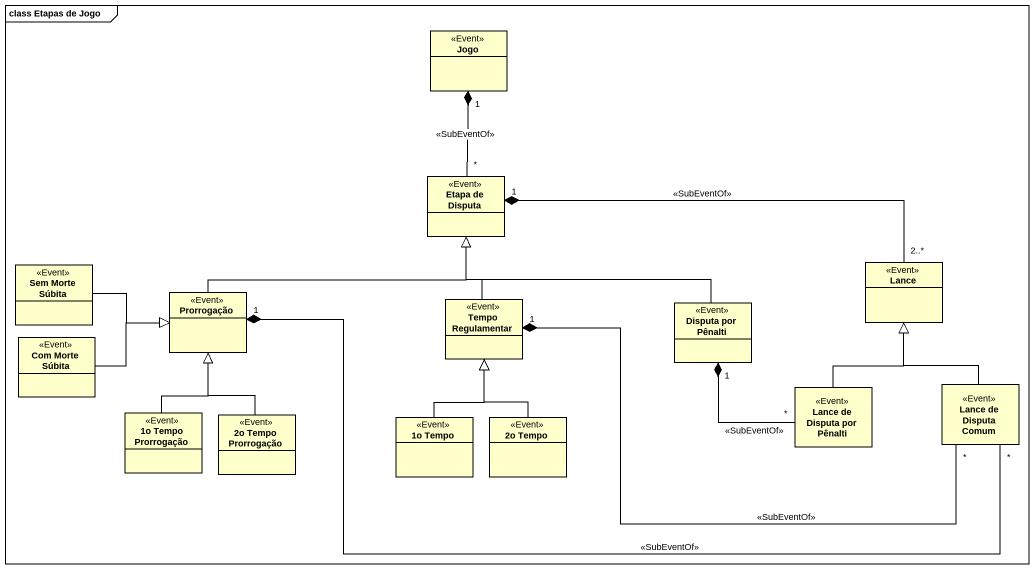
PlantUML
@startuml
mainframe class Etapas de Jogo
hide circle
hide empty members
class Jogo <<Event>>
class "Etapa de Disputa" as Etapa_de_Disputa <<Event>>
class "Sem Morte Súbita" as Sem_Morte_Súbita <<Event>>
class Prorrogação <<Event>>
class Lance <<Event>>
class "Tempo Regulamentar" as Tempo_Regulamentar <<Event>>
class "Disputa por Pênalti" as Disputa_por_Pênalti <<Event>>
class "Com Morte Súbita" as Com_Morte_Súbita <<Event>>
class "Lance de Disputa por Pênalti" as Lance_de_Disputa_por_Pênalti <<Event>>
class "Lance de Disputa Comum" as Lance_de_Disputa_Comum <<Event>>
class "1o Tempo Prorrogação" as c1o_Tempo_Prorrogação <<Event>>
class "2o Tempo Prorrogação" as c2o_Tempo_Prorrogação <<Event>>
class "1o Tempo" as c1o_Tempo <<Event>>
class "2o Tempo" as c2o_Tempo <<Event>>
Jogo "1" *-- "*" Etapa_de_Disputa : <<SubEventOf>>
Etapa_de_Disputa "1" *-right- "2..*" Lance : <<SubEventOf>>
Sem_Morte_Súbita -right-|> Prorrogação
Prorrogação -right-|> Etapa_de_Disputa
Prorrogação "1" *-right- "*" Lance_de_Disputa_Comum : <<SubEventOf>>
Tempo_Regulamentar -up-|> Etapa_de_Disputa
Tempo_Regulamentar "1" *-right- "*" Lance_de_Disputa_Comum : <<SubEventOf>>
Disputa_por_Pênalti -left-|> Etapa_de_Disputa
Disputa_por_Pênalti "1" *-- "*" Lance_de_Disputa_por_Pênalti : <<SubEventOf>>
Com_Morte_Súbita -right-|> Prorrogação
Lance_de_Disputa_por_Pênalti -up-|> Lance
Lance_de_Disputa_Comum -up-|> Lance
c1o_Tempo_Prorrogação -up-|> Prorrogação
c2o_Tempo_Prorrogação -up-|> Prorrogação
c1o_Tempo -up-|> Tempo_Regulamentar
c2o_Tempo -up-|> Tempo_Regulamentar
@enduml
